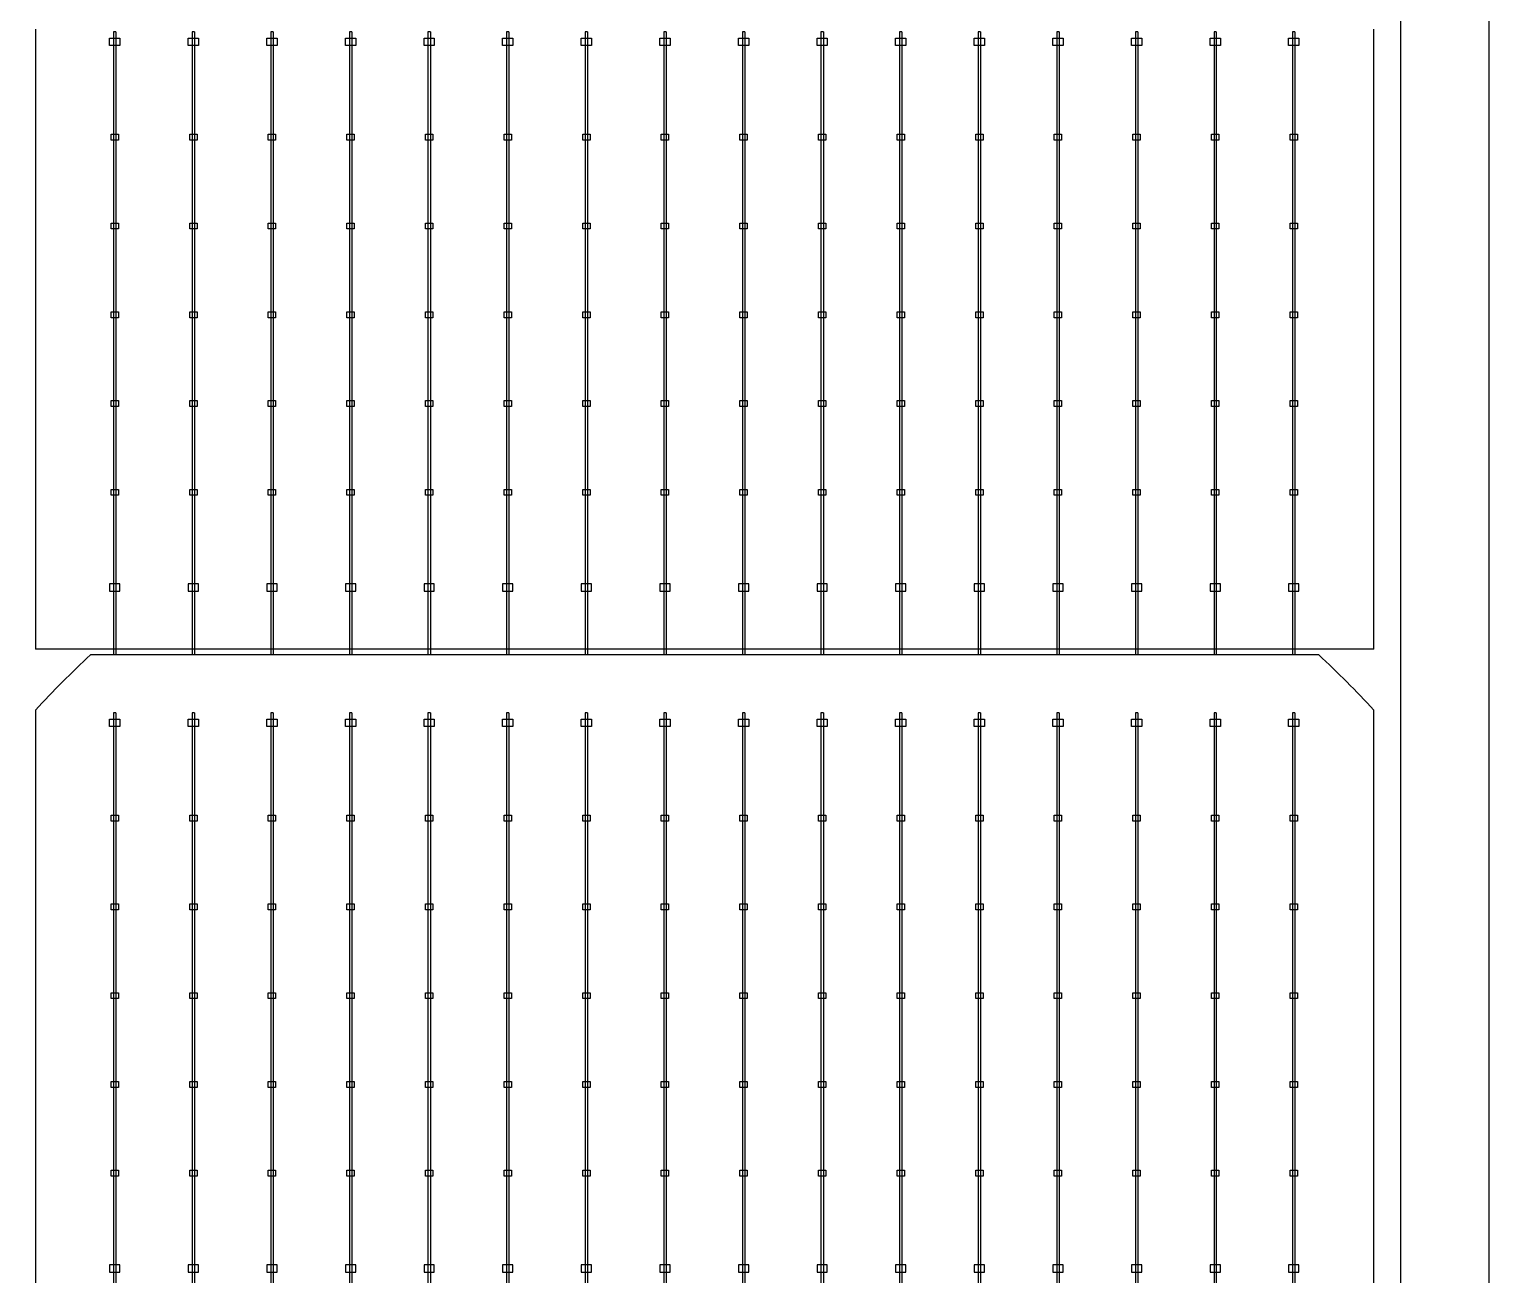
# Model space of a CAD drawing. Header units: millimetres. Extents: x 10297564 to 11610295, y -9287743 to -8409454.
# Drawn here: x 10403294 to 10406066, y -9086354 to -9083989 of the extents above; entities that cross this region are included whole.
import ezdxf

# ---------------------------------------------------------------- set-up
doc = ezdxf.new("R2010")
doc.units = ezdxf.units.MM
doc.header["$LTSCALE"] = 100

msp = doc.modelspace()

# ---------------------------------------------------------------- linework, layer by layer
for p, q in [((10403454.5, -9083994.3), (10403454.5, -9085177.2)), ((10403459, -9083994.3), (10403459, -9085177.2)), ((10403603.8, -9083994.3), (10403603.8, -9085177.2)), ((10403608.2, -9083994.3), (10403608.2, -9085177.2)), ((10403753, -9083994.3), (10403753, -9085177.2)), ((10403757.5, -9083994.3), (10403757.5, -9085177.2)), ((10403902.2, -9083994.3), (10403902.2, -9085177.2)), ((10403906.7, -9083994.3), (10403906.7, -9085177.2)), ((10404051.5, -9083994.3), (10404051.5, -9085177.2)), ((10404056, -9083994.3), (10404056, -9085177.2)), ((10404200.7, -9083994.3), (10404200.7, -9085177.2)), ((10404205.2, -9083994.3), (10404205.2, -9085177.2)), ((10404350, -9083994.3), (10404350, -9085177.2)), ((10404354.5, -9083994.3), (10404354.5, -9085177.2)), ((10404499.2, -9083994.3), (10404499.2, -9085177.2)), ((10404503.7, -9083994.3), (10404503.7, -9085177.2)), ((10404648.5, -9083994.3), (10404648.5, -9085177.2)), ((10404653, -9083994.3), (10404653, -9085177.2)), ((10404797.7, -9083994.3), (10404797.7, -9085177.2)), ((10404802.2, -9083994.3), (10404802.2, -9085177.2)), ((10404947, -9083994.3), (10404947, -9085177.2)), ((10404951.4, -9083994.3), (10404951.4, -9085177.2)), ((10405096.2, -9083994.3), (10405096.2, -9085177.2)), ((10405100.7, -9083994.3), (10405100.7, -9085177.2)), ((10405245.5, -9083994.3), (10405245.5, -9085177.2)), ((10405249.9, -9083994.3), (10405249.9, -9085177.2)), ((10405394.7, -9083994.3), (10405394.7, -9085177.2)), ((10405399.2, -9083994.3), (10405399.2, -9085177.2)), ((10405544, -9083994.3), (10405544, -9085177.2)), ((10405548.4, -9083994.3), (10405548.4, -9085177.2)), ((10405693.2, -9083994.3), (10405693.2, -9085177.2)), ((10405697.7, -9083994.3), (10405697.7, -9085177.2)), ((10405847.5, -9085165.9), (10403306.1, -9085165.9)), ((10403454.5, -9085286.9), (10403454.5, -9086469.8)), ((10403459, -9085286.9), (10403459, -9086469.8)), ((10403603.8, -9085286.9), (10403603.8, -9086469.8)), ((10403608.2, -9085286.9), (10403608.2, -9086469.8)), ((10403753, -9085286.9), (10403753, -9086469.8)), ((10403757.5, -9085286.9), (10403757.5, -9086469.8)), ((10403902.2, -9085286.9), (10403902.2, -9086469.8)), ((10403906.7, -9085286.9), (10403906.7, -9086469.8)), ((10404051.5, -9085286.9), (10404051.5, -9086469.8)), ((10404056, -9085286.9), (10404056, -9086469.8)), ((10404200.7, -9085286.9), (10404200.7, -9086469.8)), ((10404205.2, -9085286.9), (10404205.2, -9086469.8)), ((10404350, -9085286.9), (10404350, -9086469.8)), ((10404354.5, -9085286.9), (10404354.5, -9086469.8)), ((10404499.2, -9085286.9), (10404499.2, -9086469.8)), ((10404503.7, -9085286.9), (10404503.7, -9086469.8)), ((10404648.5, -9085286.9), (10404648.5, -9086469.8)), ((10404653, -9085286.9), (10404653, -9086469.8)), ((10404797.7, -9085286.9), (10404797.7, -9086469.8)), ((10404802.2, -9085286.9), (10404802.2, -9086469.8)), ((10404947, -9085286.9), (10404947, -9086469.8)), ((10404951.4, -9085286.9), (10404951.4, -9086469.8)), ((10405096.2, -9085286.9), (10405096.2, -9086469.8)), ((10405100.7, -9085286.9), (10405100.7, -9086469.8)), ((10405245.5, -9085286.9), (10405245.5, -9086469.8)), ((10405249.9, -9085286.9), (10405249.9, -9086469.8)), ((10405394.7, -9085286.9), (10405394.7, -9086469.8)), ((10405399.2, -9085286.9), (10405399.2, -9086469.8)), ((10405544, -9085286.9), (10405544, -9086469.8)), ((10405548.4, -9085286.9), (10405548.4, -9086469.8)), ((10405693.2, -9085286.9), (10405693.2, -9086469.8)), ((10405697.7, -9085286.9), (10405697.7, -9086469.8))]:
    msp.add_line(p, q)
for points in [[(10390262.3, -9073235.9), (10406065.8, -9073235.9), (10406065.8, -9107604.7), (10390262.3, -9107604.7)], [(10390429.7, -9073403.3), (10405898.4, -9073403.3), (10405898.4, -9107437.3), (10390429.7, -9107437.3)], [(10403447, -9084020.3), (10403447, -9084006.4), (10403466.5, -9084006.4), (10403466.5, -9084020.3)], [(10403596.2, -9084020.3), (10403596.2, -9084006.4), (10403615.8, -9084006.4), (10403615.8, -9084020.3)], [(10403745.5, -9084020.3), (10403745.5, -9084006.4), (10403765, -9084006.4), (10403765, -9084020.3)], [(10403894.7, -9084020.3), (10403894.7, -9084006.4), (10403914.2, -9084006.4), (10403914.2, -9084020.3)], [(10404044, -9084020.3), (10404044, -9084006.4), (10404063.5, -9084006.4), (10404063.5, -9084020.3)], [(10404193.2, -9084020.3), (10404193.2, -9084006.4), (10404212.7, -9084006.4), (10404212.7, -9084020.3)], [(10404342.5, -9084020.3), (10404342.5, -9084006.4), (10404362, -9084006.4), (10404362, -9084020.3)], [(10404491.7, -9084020.3), (10404491.7, -9084006.4), (10404511.2, -9084006.4), (10404511.2, -9084020.3)], [(10404641, -9084020.3), (10404641, -9084006.4), (10404660.5, -9084006.4), (10404660.5, -9084020.3)], [(10404790.2, -9084020.3), (10404790.2, -9084006.4), (10404809.7, -9084006.4), (10404809.7, -9084020.3)], [(10404939.5, -9084020.3), (10404939.5, -9084006.4), (10404959, -9084006.4), (10404959, -9084020.3)], [(10405088.7, -9084020.3), (10405088.7, -9084006.4), (10405108.2, -9084006.4), (10405108.2, -9084020.3)], [(10405237.9, -9084020.3), (10405237.9, -9084006.4), (10405257.5, -9084006.4), (10405257.5, -9084020.3)], [(10405387.2, -9084020.3), (10405387.2, -9084006.4), (10405406.7, -9084006.4), (10405406.7, -9084020.3)], [(10405536.4, -9084020.3), (10405536.4, -9084006.4), (10405556, -9084006.4), (10405556, -9084020.3)], [(10405685.7, -9084020.3), (10405685.7, -9084006.4), (10405705.2, -9084006.4), (10405705.2, -9084020.3)], [(10403463.7, -9084199.9), (10403449.8, -9084199.9), (10403449.8, -9084188.7), (10403463.7, -9084188.7)], [(10403613, -9084199.9), (10403599, -9084199.9), (10403599, -9084188.7), (10403613, -9084188.7)], [(10403762.2, -9084199.9), (10403748.3, -9084199.9), (10403748.3, -9084188.7), (10403762.2, -9084188.7)], [(10403911.5, -9084199.9), (10403897.5, -9084199.9), (10403897.5, -9084188.7), (10403911.5, -9084188.7)], [(10404060.7, -9084199.9), (10404046.8, -9084199.9), (10404046.8, -9084188.7), (10404060.7, -9084188.7)], [(10404210, -9084199.9), (10404196, -9084199.9), (10404196, -9084188.7), (10404210, -9084188.7)], [(10404359.2, -9084199.9), (10404345.2, -9084199.9), (10404345.2, -9084188.7), (10404359.2, -9084188.7)], [(10404508.4, -9084199.9), (10404494.5, -9084199.9), (10404494.5, -9084188.7), (10404508.4, -9084188.7)], [(10404657.7, -9084199.9), (10404643.7, -9084199.9), (10404643.7, -9084188.7), (10404657.7, -9084188.7)], [(10404806.9, -9084199.9), (10404793, -9084199.9), (10404793, -9084188.7), (10404806.9, -9084188.7)], [(10404956.2, -9084199.9), (10404942.2, -9084199.9), (10404942.2, -9084188.7), (10404956.2, -9084188.7)], [(10405105.4, -9084199.9), (10405091.5, -9084199.9), (10405091.5, -9084188.7), (10405105.4, -9084188.7)], [(10405254.7, -9084199.9), (10405240.7, -9084199.9), (10405240.7, -9084188.7), (10405254.7, -9084188.7)], [(10405403.9, -9084199.9), (10405390, -9084199.9), (10405390, -9084188.7), (10405403.9, -9084188.7)], [(10405553.2, -9084199.9), (10405539.2, -9084199.9), (10405539.2, -9084188.7), (10405553.2, -9084188.7)], [(10405702.4, -9084199.9), (10405688.5, -9084199.9), (10405688.5, -9084188.7), (10405702.4, -9084188.7)], [(10403463.7, -9084368.4), (10403449.8, -9084368.4), (10403449.8, -9084357.2), (10403463.7, -9084357.2)], [(10403613, -9084368.4), (10403599, -9084368.4), (10403599, -9084357.2), (10403613, -9084357.2)], [(10403762.2, -9084368.4), (10403748.3, -9084368.4), (10403748.3, -9084357.2), (10403762.2, -9084357.2)], [(10403911.5, -9084368.4), (10403897.5, -9084368.4), (10403897.5, -9084357.2), (10403911.5, -9084357.2)], [(10404060.7, -9084368.4), (10404046.8, -9084368.4), (10404046.8, -9084357.2), (10404060.7, -9084357.2)], [(10404210, -9084368.4), (10404196, -9084368.4), (10404196, -9084357.2), (10404210, -9084357.2)], [(10404359.2, -9084368.4), (10404345.2, -9084368.4), (10404345.2, -9084357.2), (10404359.2, -9084357.2)], [(10404508.4, -9084368.4), (10404494.5, -9084368.4), (10404494.5, -9084357.2), (10404508.4, -9084357.2)], [(10404657.7, -9084368.4), (10404643.7, -9084368.4), (10404643.7, -9084357.2), (10404657.7, -9084357.2)], [(10404806.9, -9084368.4), (10404793, -9084368.4), (10404793, -9084357.2), (10404806.9, -9084357.2)], [(10404956.2, -9084368.4), (10404942.2, -9084368.4), (10404942.2, -9084357.2), (10404956.2, -9084357.2)], [(10405105.4, -9084368.4), (10405091.5, -9084368.4), (10405091.5, -9084357.2), (10405105.4, -9084357.2)], [(10405254.7, -9084368.4), (10405240.7, -9084368.4), (10405240.7, -9084357.2), (10405254.7, -9084357.2)], [(10405403.9, -9084368.4), (10405390, -9084368.4), (10405390, -9084357.2), (10405403.9, -9084357.2)], [(10405553.2, -9084368.4), (10405539.2, -9084368.4), (10405539.2, -9084357.2), (10405553.2, -9084357.2)], [(10405702.4, -9084368.4), (10405688.5, -9084368.4), (10405688.5, -9084357.2), (10405702.4, -9084357.2)], [(10403463.7, -9084536.9), (10403449.8, -9084536.9), (10403449.8, -9084525.7), (10403463.7, -9084525.7)], [(10403613, -9084536.9), (10403599, -9084536.9), (10403599, -9084525.7), (10403613, -9084525.7)], [(10403762.2, -9084536.9), (10403748.3, -9084536.9), (10403748.3, -9084525.7), (10403762.2, -9084525.7)], [(10403911.5, -9084536.9), (10403897.5, -9084536.9), (10403897.5, -9084525.7), (10403911.5, -9084525.7)], [(10404060.7, -9084536.9), (10404046.8, -9084536.9), (10404046.8, -9084525.7), (10404060.7, -9084525.7)], [(10404210, -9084536.9), (10404196, -9084536.9), (10404196, -9084525.7), (10404210, -9084525.7)], [(10404359.2, -9084536.9), (10404345.2, -9084536.9), (10404345.2, -9084525.7), (10404359.2, -9084525.7)], [(10404508.4, -9084536.9), (10404494.5, -9084536.9), (10404494.5, -9084525.7), (10404508.4, -9084525.7)], [(10404657.7, -9084536.9), (10404643.7, -9084536.9), (10404643.7, -9084525.7), (10404657.7, -9084525.7)], [(10404806.9, -9084536.9), (10404793, -9084536.9), (10404793, -9084525.7), (10404806.9, -9084525.7)], [(10404956.2, -9084536.9), (10404942.2, -9084536.9), (10404942.2, -9084525.7), (10404956.2, -9084525.7)], [(10405105.4, -9084536.9), (10405091.5, -9084536.9), (10405091.5, -9084525.7), (10405105.4, -9084525.7)], [(10405254.7, -9084536.9), (10405240.7, -9084536.9), (10405240.7, -9084525.7), (10405254.7, -9084525.7)], [(10405403.9, -9084536.9), (10405390, -9084536.9), (10405390, -9084525.7), (10405403.9, -9084525.7)], [(10405553.2, -9084536.9), (10405539.2, -9084536.9), (10405539.2, -9084525.7), (10405553.2, -9084525.7)], [(10405702.4, -9084536.9), (10405688.5, -9084536.9), (10405688.5, -9084525.7), (10405702.4, -9084525.7)], [(10403463.7, -9084705.4), (10403449.8, -9084705.4), (10403449.8, -9084694.2), (10403463.7, -9084694.2)], [(10403613, -9084705.4), (10403599, -9084705.4), (10403599, -9084694.2), (10403613, -9084694.2)], [(10403762.2, -9084705.4), (10403748.3, -9084705.4), (10403748.3, -9084694.2), (10403762.2, -9084694.2)], [(10403911.5, -9084705.4), (10403897.5, -9084705.4), (10403897.5, -9084694.2), (10403911.5, -9084694.2)], [(10404060.7, -9084705.4), (10404046.8, -9084705.4), (10404046.8, -9084694.2), (10404060.7, -9084694.2)], [(10404210, -9084705.4), (10404196, -9084705.4), (10404196, -9084694.2), (10404210, -9084694.2)], [(10404359.2, -9084705.4), (10404345.2, -9084705.4), (10404345.2, -9084694.2), (10404359.2, -9084694.2)], [(10404508.4, -9084705.4), (10404494.5, -9084705.4), (10404494.5, -9084694.2), (10404508.4, -9084694.2)], [(10404657.7, -9084705.4), (10404643.7, -9084705.4), (10404643.7, -9084694.2), (10404657.7, -9084694.2)], [(10404806.9, -9084705.4), (10404793, -9084705.4), (10404793, -9084694.2), (10404806.9, -9084694.2)], [(10404956.2, -9084705.4), (10404942.2, -9084705.4), (10404942.2, -9084694.2), (10404956.2, -9084694.2)], [(10405105.4, -9084705.4), (10405091.5, -9084705.4), (10405091.5, -9084694.2), (10405105.4, -9084694.2)], [(10405254.7, -9084705.4), (10405240.7, -9084705.4), (10405240.7, -9084694.2), (10405254.7, -9084694.2)], [(10405403.9, -9084705.4), (10405390, -9084705.4), (10405390, -9084694.2), (10405403.9, -9084694.2)], [(10405553.2, -9084705.4), (10405539.2, -9084705.4), (10405539.2, -9084694.2), (10405553.2, -9084694.2)], [(10405702.4, -9084705.4), (10405688.5, -9084705.4), (10405688.5, -9084694.2), (10405702.4, -9084694.2)], [(10403463.7, -9084873.8), (10403449.8, -9084873.8), (10403449.8, -9084862.7), (10403463.7, -9084862.7)], [(10403613, -9084873.8), (10403599, -9084873.8), (10403599, -9084862.7), (10403613, -9084862.7)], [(10403762.2, -9084873.8), (10403748.3, -9084873.8), (10403748.3, -9084862.7), (10403762.2, -9084862.7)], [(10403911.5, -9084873.8), (10403897.5, -9084873.8), (10403897.5, -9084862.7), (10403911.5, -9084862.7)], [(10404060.7, -9084873.8), (10404046.8, -9084873.8), (10404046.8, -9084862.7), (10404060.7, -9084862.7)], [(10404210, -9084873.8), (10404196, -9084873.8), (10404196, -9084862.7), (10404210, -9084862.7)], [(10404359.2, -9084873.8), (10404345.2, -9084873.8), (10404345.2, -9084862.7), (10404359.2, -9084862.7)], [(10404508.4, -9084873.8), (10404494.5, -9084873.8), (10404494.5, -9084862.7), (10404508.4, -9084862.7)], [(10404657.7, -9084873.8), (10404643.7, -9084873.8), (10404643.7, -9084862.7), (10404657.7, -9084862.7)], [(10404806.9, -9084873.8), (10404793, -9084873.8), (10404793, -9084862.7), (10404806.9, -9084862.7)], [(10404956.2, -9084873.8), (10404942.2, -9084873.8), (10404942.2, -9084862.7), (10404956.2, -9084862.7)], [(10405105.4, -9084873.8), (10405091.5, -9084873.8), (10405091.5, -9084862.7), (10405105.4, -9084862.7)], [(10405254.7, -9084873.8), (10405240.7, -9084873.8), (10405240.7, -9084862.7), (10405254.7, -9084862.7)], [(10405403.9, -9084873.8), (10405390, -9084873.8), (10405390, -9084862.7), (10405403.9, -9084862.7)], [(10405553.2, -9084873.8), (10405539.2, -9084873.8), (10405539.2, -9084862.7), (10405553.2, -9084862.7)], [(10405702.4, -9084873.8), (10405688.5, -9084873.8), (10405688.5, -9084862.7), (10405702.4, -9084862.7)], [(10403447, -9085042.2), (10403447, -9085056.2), (10403466.5, -9085056.2), (10403466.5, -9085042.2)], [(10403596.2, -9085042.2), (10403596.2, -9085056.2), (10403615.8, -9085056.2), (10403615.8, -9085042.2)], [(10403745.5, -9085042.2), (10403745.5, -9085056.2), (10403765, -9085056.2), (10403765, -9085042.2)], [(10403894.7, -9085042.2), (10403894.7, -9085056.2), (10403914.2, -9085056.2), (10403914.2, -9085042.2)], [(10404044, -9085042.2), (10404044, -9085056.2), (10404063.5, -9085056.2), (10404063.5, -9085042.2)], [(10404193.2, -9085042.2), (10404193.2, -9085056.2), (10404212.7, -9085056.2), (10404212.7, -9085042.2)], [(10404342.5, -9085042.2), (10404342.5, -9085056.2), (10404362, -9085056.2), (10404362, -9085042.2)], [(10404491.7, -9085042.2), (10404491.7, -9085056.2), (10404511.2, -9085056.2), (10404511.2, -9085042.2)], [(10404641, -9085042.2), (10404641, -9085056.2), (10404660.5, -9085056.2), (10404660.5, -9085042.2)], [(10404790.2, -9085042.2), (10404790.2, -9085056.2), (10404809.7, -9085056.2), (10404809.7, -9085042.2)], [(10404939.5, -9085042.2), (10404939.5, -9085056.2), (10404959, -9085056.2), (10404959, -9085042.2)], [(10405088.7, -9085042.2), (10405088.7, -9085056.2), (10405108.2, -9085056.2), (10405108.2, -9085042.2)], [(10405237.9, -9085042.2), (10405237.9, -9085056.2), (10405257.5, -9085056.2), (10405257.5, -9085042.2)], [(10405387.2, -9085042.2), (10405387.2, -9085056.2), (10405406.7, -9085056.2), (10405406.7, -9085042.2)], [(10405536.4, -9085042.2), (10405536.4, -9085056.2), (10405556, -9085056.2), (10405556, -9085042.2)], [(10405685.7, -9085042.2), (10405685.7, -9085056.2), (10405705.2, -9085056.2), (10405705.2, -9085042.2)], [(10403447, -9085313), (10403447, -9085299.1), (10403466.5, -9085299.1), (10403466.5, -9085313)], [(10403596.2, -9085313), (10403596.2, -9085299.1), (10403615.8, -9085299.1), (10403615.8, -9085313)], [(10403745.5, -9085313), (10403745.5, -9085299.1), (10403765, -9085299.1), (10403765, -9085313)], [(10403894.7, -9085313), (10403894.7, -9085299.1), (10403914.2, -9085299.1), (10403914.2, -9085313)], [(10404044, -9085313), (10404044, -9085299.1), (10404063.5, -9085299.1), (10404063.5, -9085313)], [(10404193.2, -9085313), (10404193.2, -9085299.1), (10404212.7, -9085299.1), (10404212.7, -9085313)], [(10404342.5, -9085313), (10404342.5, -9085299.1), (10404362, -9085299.1), (10404362, -9085313)], [(10404491.7, -9085313), (10404491.7, -9085299.1), (10404511.2, -9085299.1), (10404511.2, -9085313)], [(10404641, -9085313), (10404641, -9085299.1), (10404660.5, -9085299.1), (10404660.5, -9085313)], [(10404790.2, -9085313), (10404790.2, -9085299.1), (10404809.7, -9085299.1), (10404809.7, -9085313)], [(10404939.5, -9085313), (10404939.5, -9085299.1), (10404959, -9085299.1), (10404959, -9085313)], [(10405088.7, -9085313), (10405088.7, -9085299.1), (10405108.2, -9085299.1), (10405108.2, -9085313)], [(10405237.9, -9085313), (10405237.9, -9085299.1), (10405257.5, -9085299.1), (10405257.5, -9085313)], [(10405387.2, -9085313), (10405387.2, -9085299.1), (10405406.7, -9085299.1), (10405406.7, -9085313)], [(10405536.4, -9085313), (10405536.4, -9085299.1), (10405556, -9085299.1), (10405556, -9085313)], [(10405685.7, -9085313), (10405685.7, -9085299.1), (10405705.2, -9085299.1), (10405705.2, -9085313)], [(10403463.7, -9085492.5), (10403449.8, -9085492.5), (10403449.8, -9085481.4), (10403463.7, -9085481.4)], [(10403613, -9085492.5), (10403599, -9085492.5), (10403599, -9085481.4), (10403613, -9085481.4)], [(10403762.2, -9085492.5), (10403748.3, -9085492.5), (10403748.3, -9085481.4), (10403762.2, -9085481.4)], [(10403911.5, -9085492.5), (10403897.5, -9085492.5), (10403897.5, -9085481.4), (10403911.5, -9085481.4)], [(10404060.7, -9085492.5), (10404046.8, -9085492.5), (10404046.8, -9085481.4), (10404060.7, -9085481.4)], [(10404210, -9085492.5), (10404196, -9085492.5), (10404196, -9085481.4), (10404210, -9085481.4)], [(10404359.2, -9085492.5), (10404345.2, -9085492.5), (10404345.2, -9085481.4), (10404359.2, -9085481.4)], [(10404508.4, -9085492.5), (10404494.5, -9085492.5), (10404494.5, -9085481.4), (10404508.4, -9085481.4)], [(10404657.7, -9085492.5), (10404643.7, -9085492.5), (10404643.7, -9085481.4), (10404657.7, -9085481.4)], [(10404806.9, -9085492.5), (10404793, -9085492.5), (10404793, -9085481.4), (10404806.9, -9085481.4)], [(10404956.2, -9085492.5), (10404942.2, -9085492.5), (10404942.2, -9085481.4), (10404956.2, -9085481.4)], [(10405105.4, -9085492.5), (10405091.5, -9085492.5), (10405091.5, -9085481.4), (10405105.4, -9085481.4)], [(10405254.7, -9085492.5), (10405240.7, -9085492.5), (10405240.7, -9085481.4), (10405254.7, -9085481.4)], [(10405403.9, -9085492.5), (10405390, -9085492.5), (10405390, -9085481.4), (10405403.9, -9085481.4)], [(10405553.2, -9085492.5), (10405539.2, -9085492.5), (10405539.2, -9085481.4), (10405553.2, -9085481.4)], [(10405702.4, -9085492.5), (10405688.5, -9085492.5), (10405688.5, -9085481.4), (10405702.4, -9085481.4)], [(10403463.7, -9085661), (10403449.8, -9085661), (10403449.8, -9085649.9), (10403463.7, -9085649.9)], [(10403613, -9085661), (10403599, -9085661), (10403599, -9085649.9), (10403613, -9085649.9)], [(10403762.2, -9085661), (10403748.3, -9085661), (10403748.3, -9085649.9), (10403762.2, -9085649.9)], [(10403911.5, -9085661), (10403897.5, -9085661), (10403897.5, -9085649.9), (10403911.5, -9085649.9)], [(10404060.7, -9085661), (10404046.8, -9085661), (10404046.8, -9085649.9), (10404060.7, -9085649.9)], [(10404210, -9085661), (10404196, -9085661), (10404196, -9085649.9), (10404210, -9085649.9)], [(10404359.2, -9085661), (10404345.2, -9085661), (10404345.2, -9085649.9), (10404359.2, -9085649.9)], [(10404508.4, -9085661), (10404494.5, -9085661), (10404494.5, -9085649.9), (10404508.4, -9085649.9)], [(10404657.7, -9085661), (10404643.7, -9085661), (10404643.7, -9085649.9), (10404657.7, -9085649.9)], [(10404806.9, -9085661), (10404793, -9085661), (10404793, -9085649.9), (10404806.9, -9085649.9)], [(10404956.2, -9085661), (10404942.2, -9085661), (10404942.2, -9085649.9), (10404956.2, -9085649.9)], [(10405105.4, -9085661), (10405091.5, -9085661), (10405091.5, -9085649.9), (10405105.4, -9085649.9)], [(10405254.7, -9085661), (10405240.7, -9085661), (10405240.7, -9085649.9), (10405254.7, -9085649.9)], [(10405403.9, -9085661), (10405390, -9085661), (10405390, -9085649.9), (10405403.9, -9085649.9)], [(10405553.2, -9085661), (10405539.2, -9085661), (10405539.2, -9085649.9), (10405553.2, -9085649.9)], [(10405702.4, -9085661), (10405688.5, -9085661), (10405688.5, -9085649.9), (10405702.4, -9085649.9)], [(10403463.7, -9085829.5), (10403449.8, -9085829.5), (10403449.8, -9085818.4), (10403463.7, -9085818.4)], [(10403613, -9085829.5), (10403599, -9085829.5), (10403599, -9085818.4), (10403613, -9085818.4)], [(10403762.2, -9085829.5), (10403748.3, -9085829.5), (10403748.3, -9085818.4), (10403762.2, -9085818.4)], [(10403911.5, -9085829.5), (10403897.5, -9085829.5), (10403897.5, -9085818.4), (10403911.5, -9085818.4)], [(10404060.7, -9085829.5), (10404046.8, -9085829.5), (10404046.8, -9085818.4), (10404060.7, -9085818.4)], [(10404210, -9085829.5), (10404196, -9085829.5), (10404196, -9085818.4), (10404210, -9085818.4)], [(10404359.2, -9085829.5), (10404345.2, -9085829.5), (10404345.2, -9085818.4), (10404359.2, -9085818.4)], [(10404508.4, -9085829.5), (10404494.5, -9085829.5), (10404494.5, -9085818.4), (10404508.4, -9085818.4)], [(10404657.7, -9085829.5), (10404643.7, -9085829.5), (10404643.7, -9085818.4), (10404657.7, -9085818.4)], [(10404806.9, -9085829.5), (10404793, -9085829.5), (10404793, -9085818.4), (10404806.9, -9085818.4)], [(10404956.2, -9085829.5), (10404942.2, -9085829.5), (10404942.2, -9085818.4), (10404956.2, -9085818.4)], [(10405105.4, -9085829.5), (10405091.5, -9085829.5), (10405091.5, -9085818.4), (10405105.4, -9085818.4)], [(10405254.7, -9085829.5), (10405240.7, -9085829.5), (10405240.7, -9085818.4), (10405254.7, -9085818.4)], [(10405403.9, -9085829.5), (10405390, -9085829.5), (10405390, -9085818.4), (10405403.9, -9085818.4)], [(10405553.2, -9085829.5), (10405539.2, -9085829.5), (10405539.2, -9085818.4), (10405553.2, -9085818.4)], [(10405702.4, -9085829.5), (10405688.5, -9085829.5), (10405688.5, -9085818.4), (10405702.4, -9085818.4)], [(10403463.7, -9085998), (10403449.8, -9085998), (10403449.8, -9085986.9), (10403463.7, -9085986.9)], [(10403613, -9085998), (10403599, -9085998), (10403599, -9085986.9), (10403613, -9085986.9)], [(10403762.2, -9085998), (10403748.3, -9085998), (10403748.3, -9085986.9), (10403762.2, -9085986.9)], [(10403911.5, -9085998), (10403897.5, -9085998), (10403897.5, -9085986.9), (10403911.5, -9085986.9)], [(10404060.7, -9085998), (10404046.8, -9085998), (10404046.8, -9085986.9), (10404060.7, -9085986.9)], [(10404210, -9085998), (10404196, -9085998), (10404196, -9085986.9), (10404210, -9085986.9)], [(10404359.2, -9085998), (10404345.2, -9085998), (10404345.2, -9085986.9), (10404359.2, -9085986.9)], [(10404508.4, -9085998), (10404494.5, -9085998), (10404494.5, -9085986.9), (10404508.4, -9085986.9)], [(10404657.7, -9085998), (10404643.7, -9085998), (10404643.7, -9085986.9), (10404657.7, -9085986.9)], [(10404806.9, -9085998), (10404793, -9085998), (10404793, -9085986.9), (10404806.9, -9085986.9)], [(10404956.2, -9085998), (10404942.2, -9085998), (10404942.2, -9085986.9), (10404956.2, -9085986.9)], [(10405105.4, -9085998), (10405091.5, -9085998), (10405091.5, -9085986.9), (10405105.4, -9085986.9)], [(10405254.7, -9085998), (10405240.7, -9085998), (10405240.7, -9085986.9), (10405254.7, -9085986.9)], [(10405403.9, -9085998), (10405390, -9085998), (10405390, -9085986.9), (10405403.9, -9085986.9)], [(10405553.2, -9085998), (10405539.2, -9085998), (10405539.2, -9085986.9), (10405553.2, -9085986.9)], [(10405702.4, -9085998), (10405688.5, -9085998), (10405688.5, -9085986.9), (10405702.4, -9085986.9)], [(10403463.7, -9086166.5), (10403449.8, -9086166.5), (10403449.8, -9086155.4), (10403463.7, -9086155.4)], [(10403613, -9086166.5), (10403599, -9086166.5), (10403599, -9086155.4), (10403613, -9086155.4)], [(10403762.2, -9086166.5), (10403748.3, -9086166.5), (10403748.3, -9086155.4), (10403762.2, -9086155.4)], [(10403911.5, -9086166.5), (10403897.5, -9086166.5), (10403897.5, -9086155.4), (10403911.5, -9086155.4)], [(10404060.7, -9086166.5), (10404046.8, -9086166.5), (10404046.8, -9086155.4), (10404060.7, -9086155.4)], [(10404210, -9086166.5), (10404196, -9086166.5), (10404196, -9086155.4), (10404210, -9086155.4)], [(10404359.2, -9086166.5), (10404345.2, -9086166.5), (10404345.2, -9086155.4), (10404359.2, -9086155.4)], [(10404508.4, -9086166.5), (10404494.5, -9086166.5), (10404494.5, -9086155.4), (10404508.4, -9086155.4)], [(10404657.7, -9086166.5), (10404643.7, -9086166.5), (10404643.7, -9086155.4), (10404657.7, -9086155.4)], [(10404806.9, -9086166.5), (10404793, -9086166.5), (10404793, -9086155.4), (10404806.9, -9086155.4)], [(10404956.2, -9086166.5), (10404942.2, -9086166.5), (10404942.2, -9086155.4), (10404956.2, -9086155.4)], [(10405105.4, -9086166.5), (10405091.5, -9086166.5), (10405091.5, -9086155.4), (10405105.4, -9086155.4)], [(10405254.7, -9086166.5), (10405240.7, -9086166.5), (10405240.7, -9086155.4), (10405254.7, -9086155.4)], [(10405403.9, -9086166.5), (10405390, -9086166.5), (10405390, -9086155.4), (10405403.9, -9086155.4)], [(10405553.2, -9086166.5), (10405539.2, -9086166.5), (10405539.2, -9086155.4), (10405553.2, -9086155.4)], [(10405702.4, -9086166.5), (10405688.5, -9086166.5), (10405688.5, -9086155.4), (10405702.4, -9086155.4)], [(10403447, -9086334.9), (10403447, -9086348.8), (10403466.5, -9086348.8), (10403466.5, -9086334.9)], [(10403596.2, -9086334.9), (10403596.2, -9086348.8), (10403615.8, -9086348.8), (10403615.8, -9086334.9)], [(10403745.5, -9086334.9), (10403745.5, -9086348.8), (10403765, -9086348.8), (10403765, -9086334.9)], [(10403894.7, -9086334.9), (10403894.7, -9086348.8), (10403914.2, -9086348.8), (10403914.2, -9086334.9)], [(10404044, -9086334.9), (10404044, -9086348.8), (10404063.5, -9086348.8), (10404063.5, -9086334.9)], [(10404193.2, -9086334.9), (10404193.2, -9086348.8), (10404212.7, -9086348.8), (10404212.7, -9086334.9)], [(10404342.5, -9086334.9), (10404342.5, -9086348.8), (10404362, -9086348.8), (10404362, -9086334.9)], [(10404491.7, -9086334.9), (10404491.7, -9086348.8), (10404511.2, -9086348.8), (10404511.2, -9086334.9)], [(10404641, -9086334.9), (10404641, -9086348.8), (10404660.5, -9086348.8), (10404660.5, -9086334.9)], [(10404790.2, -9086334.9), (10404790.2, -9086348.8), (10404809.7, -9086348.8), (10404809.7, -9086334.9)], [(10404939.5, -9086334.9), (10404939.5, -9086348.8), (10404959, -9086348.8), (10404959, -9086334.9)], [(10405088.7, -9086334.9), (10405088.7, -9086348.8), (10405108.2, -9086348.8), (10405108.2, -9086334.9)], [(10405237.9, -9086334.9), (10405237.9, -9086348.8), (10405257.5, -9086348.8), (10405257.5, -9086334.9)], [(10405387.2, -9086334.9), (10405387.2, -9086348.8), (10405406.7, -9086348.8), (10405406.7, -9086334.9)], [(10405536.4, -9086334.9), (10405536.4, -9086348.8), (10405556, -9086348.8), (10405556, -9086334.9)], [(10405685.7, -9086334.9), (10405685.7, -9086348.8), (10405705.2, -9086348.8), (10405705.2, -9086334.9)]]:
    msp.add_lwpolyline(points, close=True)
for points in [[(10403306.1, -9083989.1), (10403306.1, -9085165.9)], [(10403459, -9083994.3), (10403454.5, -9083994.3)], [(10403608.2, -9083994.3), (10403603.8, -9083994.3)], [(10403757.5, -9083994.3), (10403753, -9083994.3)], [(10403906.7, -9083994.3), (10403902.2, -9083994.3)], [(10404056, -9083994.3), (10404051.5, -9083994.3)], [(10404205.2, -9083994.3), (10404200.7, -9083994.3)], [(10404354.5, -9083994.3), (10404350, -9083994.3)], [(10404503.7, -9083994.3), (10404499.2, -9083994.3)], [(10404653, -9083994.3), (10404648.5, -9083994.3)], [(10404802.2, -9083994.3), (10404797.7, -9083994.3)], [(10404951.4, -9083994.3), (10404947, -9083994.3)], [(10405100.7, -9083994.3), (10405096.2, -9083994.3)], [(10405249.9, -9083994.3), (10405245.5, -9083994.3)], [(10405399.2, -9083994.3), (10405394.7, -9083994.3)], [(10405548.4, -9083994.3), (10405544, -9083994.3)], [(10405697.7, -9083994.3), (10405693.2, -9083994.3)], [(10405847.5, -9085165.9), (10405847.5, -9083989.1)], [(10405742.8, -9085177.1), (10403410.8, -9085177.1)], [(10403306.1, -9085281.8), (10403306.1, -9086458.6)], [(10403459, -9085286.9), (10403454.5, -9085286.9)], [(10403608.2, -9085286.9), (10403603.8, -9085286.9)], [(10403757.5, -9085286.9), (10403753, -9085286.9)], [(10403906.7, -9085286.9), (10403902.2, -9085286.9)], [(10404056, -9085286.9), (10404051.5, -9085286.9)], [(10404205.2, -9085286.9), (10404200.7, -9085286.9)], [(10404354.5, -9085286.9), (10404350, -9085286.9)], [(10404503.7, -9085286.9), (10404499.2, -9085286.9)], [(10404653, -9085286.9), (10404648.5, -9085286.9)], [(10404802.2, -9085286.9), (10404797.7, -9085286.9)], [(10404951.4, -9085286.9), (10404947, -9085286.9)], [(10405100.7, -9085286.9), (10405096.2, -9085286.9)], [(10405249.9, -9085286.9), (10405245.5, -9085286.9)], [(10405399.2, -9085286.9), (10405394.7, -9085286.9)], [(10405548.4, -9085286.9), (10405544, -9085286.9)], [(10405697.7, -9085286.9), (10405693.2, -9085286.9)], [(10405847.5, -9086458.6), (10405847.5, -9085281.8)]]:
    msp.add_lwpolyline(points)
for centre, start, end in [((10404575.4, -9086446.4), 132.5369, 137.4631), ((10404578.2, -9086446.4), 42.5369, 47.4631)]:
    msp.add_arc(centre, 1722.6, start, end)

doc.saveas('drawing.dxf')
